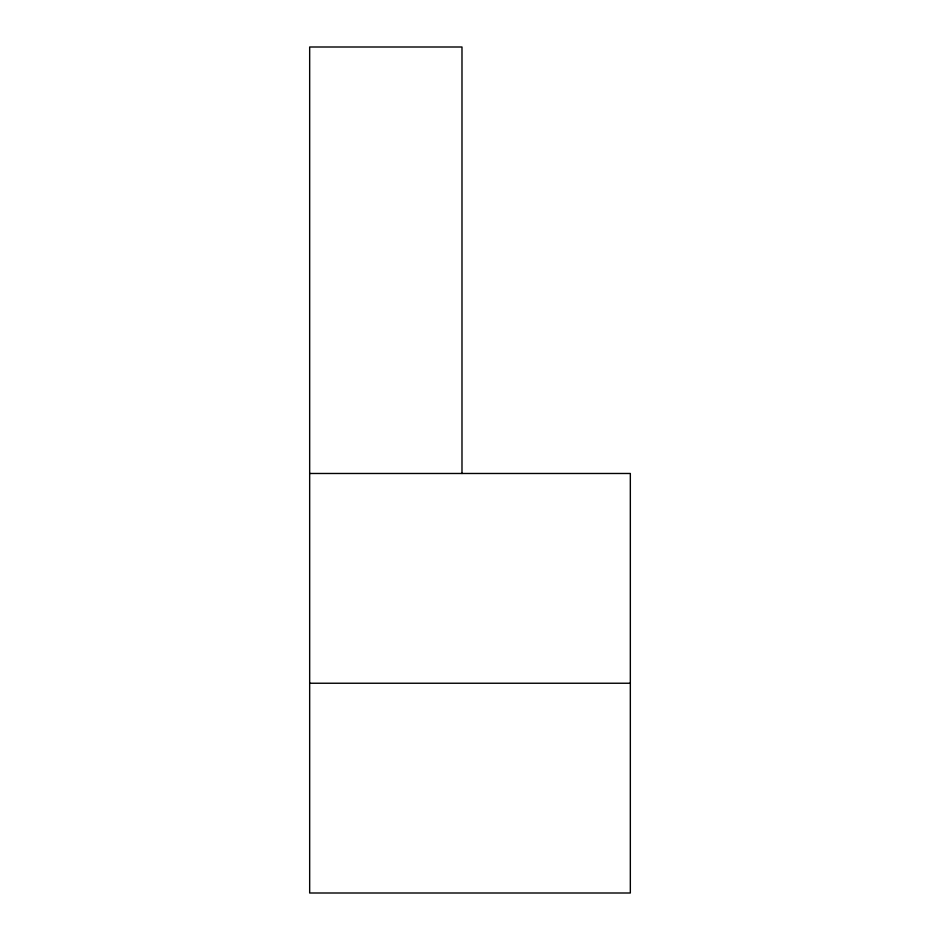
<?xml version="1.0" encoding="UTF-8"?>
<svg xmlns="http://www.w3.org/2000/svg" width="940" height="940" viewBox="0 0 940 940"><rect width="100%" height="100%" fill="white"/><g stroke="black" fill="none" stroke-linecap="round" stroke-linejoin="round"><path stroke-width="1.41" d="M309.671 473.478L630.329 473.478L630.329 893L309.671 893L309.671 47L461.987 47L461.987 473.478M309.671 683.239L630.329 683.239"/></g></svg>
